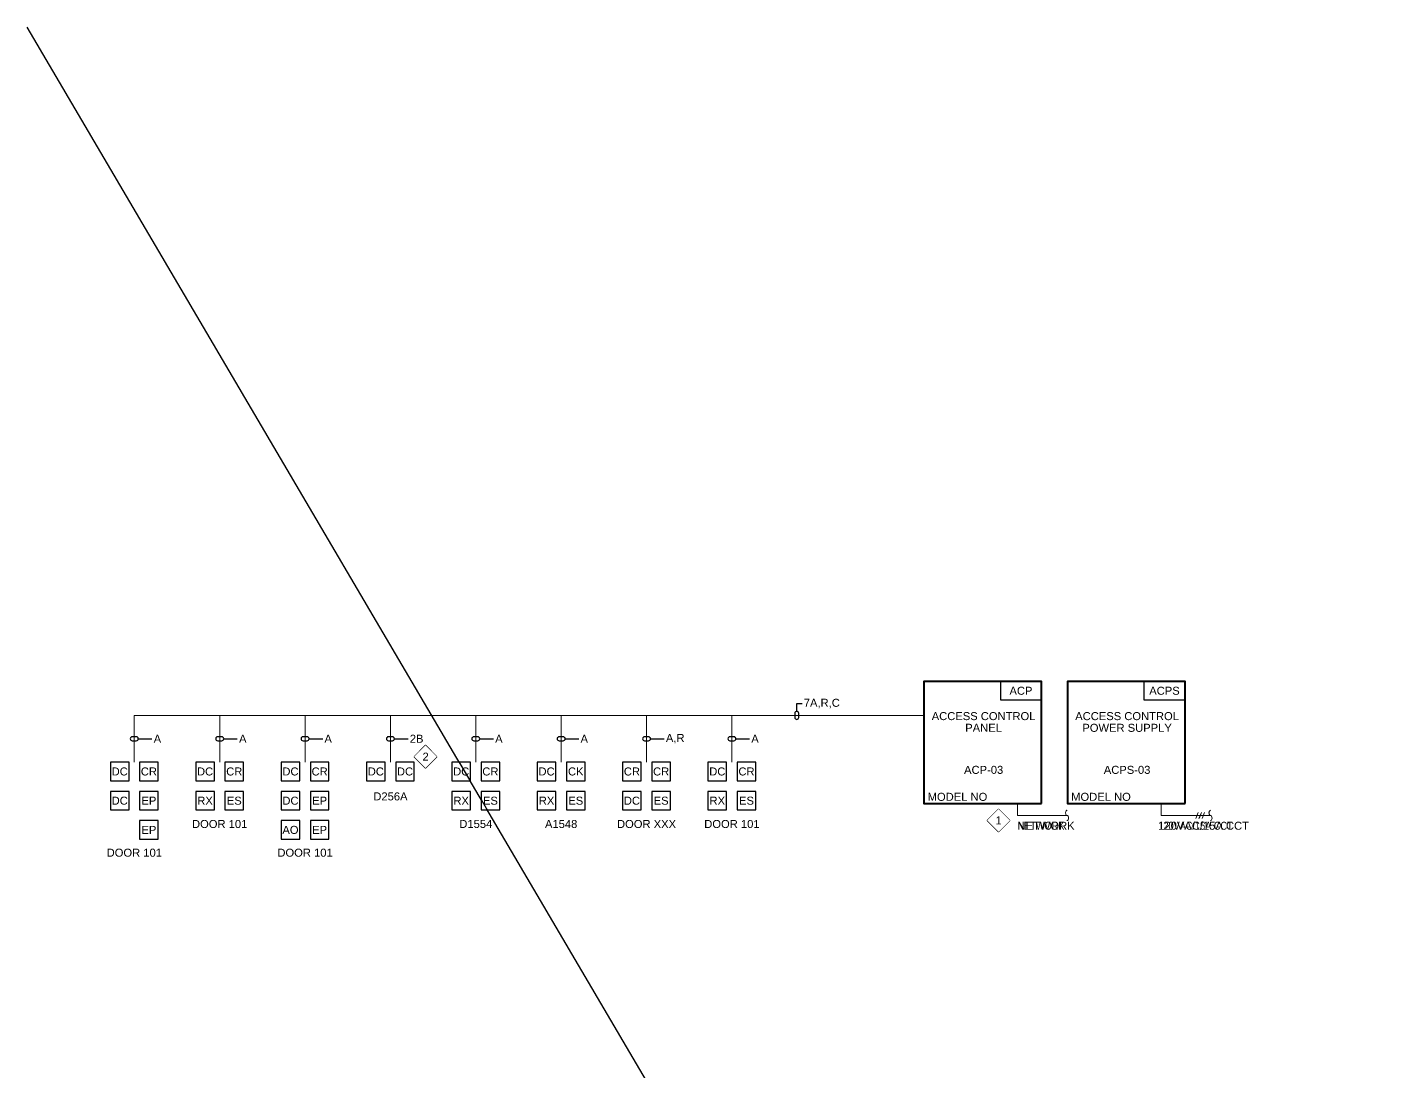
# Model space of a CAD drawing. Header units: inches. Extents: x 26 to 183, y 56 to 129.
# Drawn here: x 142.1 to 157.93, y 70.39 to 82.62 of the extents above; entities that cross this region are included whole.
import ezdxf
from ezdxf import colors
from ezdxf.entities.mleader import LeaderData, LeaderLine
from ezdxf.enums import TextEntityAlignment as Align
from ezdxf.math import Vec2, Vec3

# ---------------------------------------------------------------- set-up
doc = ezdxf.new("R2010")
doc.units = ezdxf.units.IN
doc.header["$MEASUREMENT"] = 0
doc.set_wipeout_variables(frame=1)
for name, color, linetype, lineweight in [('E-SEC-WIRE', 6, 'Continuous', 18), ('E-SERT-ACS', 23, 'Continuous', 30), ('F-ANNO-TEXT', 7, 'Continuous', 25), ('F-ANNO-WIPE', 7, 'Continuous', 0), ('F-CTRL-PANL', 23, 'Continuous', 40)]:
    doc.layers.add(name, color=color, linetype=linetype, lineweight=lineweight)
doc.styles.add('Body', font='', dxfattribs={"height": 0.09375})
doc.styles.add('MtXpl_Arial_Narrow', font='arial.ttf')
doc.styles.get('Body').set_extended_font_data('Arial Narrow')

# ---------------------------------------------------------------- blocks, each defined once
blk = doc.blocks.new('AC_Card_Reader')
blk.add_wipeout([(-0.109, 0), (-0.109, -0.217), (0.109, -0.217), (0.109, 0)]).dxf.layer = 'E-SERT-ACS'
at = {"layer": 'E-SERT-ACS', "color": 0, "linetype": 'ByBlock', "lineweight": -2}
blk.add_lwpolyline([(-0.109, -0.217), (0.109, -0.217), (0.109, 0), (-0.109, 0)], close=True, dxfattribs=at)
at = {"layer": 'E-SERT-ACS', "color": 7, "style": 'MtXpl_Arial_Narrow', "flags": 8}
blk.add_attdef('MODELNO.', text='', height=0.0938, dxfattribs=at).set_placement((0.109, 0), align=Align.BOTTOM_LEFT)
blk.add_attdef('DEVICE_TYPE', text='', height=0.0938, dxfattribs=at).set_placement((0, -0.109), align=Align.MIDDLE)
blk = doc.blocks.new('*U91')
blk.add_wipeout([(-0.109, 0), (-0.109, -0.217), (0.109, -0.217), (0.109, 0)]).dxf.layer = 'E-SERT-ACS'
at = {"layer": 'E-SERT-ACS', "color": 0, "linetype": 'ByBlock', "lineweight": -2}
blk.add_lwpolyline([(-0.109, -0.217), (0.109, -0.217), (0.109, 0), (-0.109, 0)], close=True, dxfattribs=at)
at = {"layer": 'E-SERT-ACS', "color": 7, "style": 'MtXpl_Arial_Narrow', "flags": 8}
blk.add_attdef('MODELNO.', text='', height=0.0938, dxfattribs=at).set_placement((0.109, 0), align=Align.BOTTOM_LEFT)
blk.add_attdef('DEVICE_TYPE', text='', height=0.0938, dxfattribs=at).set_placement((0, -0.109), align=Align.MIDDLE)
blk = doc.blocks.new('RX_Motion_REX')
blk.add_wipeout([(-0.109, 0), (-0.109, -0.217), (0.109, -0.217), (0.109, 0)]).dxf.layer = 'E-SERT-ACS'
at = {"layer": 'E-SERT-ACS', "color": 0, "linetype": 'ByBlock', "lineweight": -2}
blk.add_lwpolyline([(-0.109, -0.217), (0.109, -0.217), (0.109, 0), (-0.109, 0)], close=True, dxfattribs=at)
at = {"layer": 'E-SERT-ACS', "color": 7, "style": 'MtXpl_Arial_Narrow', "flags": 8}
blk.add_attdef('MODELNO.', text='', height=0.0938, dxfattribs=at).set_placement((0.109, 0), align=Align.BOTTOM_LEFT)
blk.add_attdef('DEVICE_TYPE', text='', height=0.0938, dxfattribs=at).set_placement((0, -0.109), align=Align.MIDDLE)
blk = doc.blocks.new('ES_Electric_Strike')
blk.add_wipeout([(-0.109, 0), (-0.109, -0.217), (0.109, -0.217), (0.109, 0)]).dxf.layer = 'E-SERT-ACS'
at = {"layer": 'E-SERT-ACS', "color": 0, "linetype": 'ByBlock', "lineweight": -2}
blk.add_lwpolyline([(-0.109, -0.217), (0.109, -0.217), (0.109, 0), (-0.109, 0)], close=True, dxfattribs=at)
at = {"layer": 'E-SERT-ACS', "color": 7, "style": 'MtXpl_Arial_Narrow', "flags": 8}
blk.add_attdef('MODELNO.', text='', height=0.0938, dxfattribs=at).set_placement((0.109, 0), align=Align.BOTTOM_LEFT)
blk.add_attdef('DEVICE_TYPE', text='', height=0.0938, dxfattribs=at).set_placement((0, -0.109), align=Align.MIDDLE)
blk = doc.blocks.new('WireTagLoop')
at = {"color": 0, "linetype": 'ByBlock', "lineweight": -2}
blk.add_lwpolyline([(-0.5, 0.5, 0.999484), (-0.5, -0.5), (0.5, -0.5, 0.999484), (0.5, 0.5, 0.000258)], format="xyb", close=True, dxfattribs=at)
blk = doc.blocks.new('ACP_Access_Control_Panel')
blk.add_wipeout([(-0.241, 0), (-0.241, -0.217), (0.241, -0.217), (0.241, 0)])
at = {"color": 0, "linetype": 'ByBlock', "lineweight": -2}
blk.add_lwpolyline([(-0.241, -0.217), (0.241, -0.217), (0.241, 0), (-0.241, 0)], close=True, dxfattribs=at)
at = {"layer": 'E-SERT-ACS', "color": 7, "style": 'MtXpl_Arial_Narrow', "flags": 8}
blk.add_attdef('MODELNO.', text='', height=0.0938, dxfattribs=at).set_placement((0.241, 0), align=Align.BOTTOM_LEFT)
blk.add_attdef('DEVICE_TYPE', text='', height=0.0938, dxfattribs=at).set_placement((0, -0.109), align=Align.MIDDLE)
blk = doc.blocks.new('ACP_FULL')
at = {"layer": 'E-SEC-WIRE'}
for q in [(0.408, -1.43), (0.987, -1.569)]:
    blk.add_line((0.408, -1.569), q, dxfattribs=at)
for centre, start_param, end_param in [((0.987, -1.539), 0, 3.141593), ((0.987, -1.599), 3.141593, 6.283185)]:
    blk.add_ellipse(centre, major_axis=(0, 0.03), ratio=0.590571, start_param=start_param, end_param=end_param, dxfattribs=at)
at = {"layer": 'E-SERT-ACS'}
ref = blk.add_blockref('ACP_Access_Control_Panel', (0.448, 0), dxfattribs=at)
ref.add_attrib('DEVICE_TYPE', 'ACP', dxfattribs={"color": 7, "height": 0.0938, "style": 'MtXpl_Arial_Narrow'}).set_placement((0.448, -0.109), align=Align.MIDDLE)
at = {"layer": 'E-SERT-ACS', "color": 7, "style": 'MtXpl_Arial_Narrow', "flags": 8}
blk.add_attdef('PANEL_ID', text='', height=0.0938, dxfattribs=at).set_placement((0.01, -1.036), align=Align.MIDDLE)
blk.add_attdef('MODELNO.', text='', height=0.0938, dxfattribs=at).set_placement((-0.645, -1.426), align=Align.BOTTOM_LEFT)
at = {"layer": 'F-ANNO-TEXT', "style": 'MtXpl_Arial_Narrow'}
for s, height, p in [('ACCESS CONTROL', 0.09375, (0.01, -0.406)), ('PANEL', 0.0938, (0.01, -0.543))]:
    blk.add_text(s, height=height, dxfattribs=at).set_placement(p, align=Align.MIDDLE_CENTER)
at = {"layer": 'F-ANNO-TEXT', "insert": (0.407, -1.69), "char_height": 0.0938, "width": 1.32, "attachment_point": 4, "style": 'MtXpl_Arial_Narrow'}
blk.add_mtext('NETWORK', dxfattribs=at)
at = {"layer": 'F-CTRL-PANL'}
blk.add_lwpolyline([(0.689, -1.43), (0.689, 0), (-0.689, 0), (-0.689, -1.43)], close=True, dxfattribs=at)
blk = doc.blocks.new('ACPS_Access_Control_Power_Supply')
blk.add_wipeout([(-0.241, 0), (-0.241, -0.217), (0.241, -0.217), (0.241, 0)])
at = {"color": 0, "linetype": 'ByBlock', "lineweight": -2}
blk.add_lwpolyline([(-0.241, -0.217), (0.241, -0.217), (0.241, 0), (-0.241, 0)], close=True, dxfattribs=at)
at = {"layer": 'E-SERT-ACS', "color": 7, "style": 'MtXpl_Arial_Narrow', "flags": 8}
blk.add_attdef('MODELNO.', text='', height=0.0938, dxfattribs=at).set_placement((0.241, 0), align=Align.BOTTOM_LEFT)
blk.add_attdef('DEVICE_TYPE', text='', height=0.0938, dxfattribs=at).set_placement((0, -0.109), align=Align.MIDDLE)
blk = doc.blocks.new('ACPS_FULL')
at = {"layer": 'E-SEC-WIRE'}
for p, q in [((0.408, -1.569), (0.408, -1.43)), ((0.408, -1.569), (0.987, -1.569)), ((0.815, -1.603), (0.843, -1.534)), ((0.852, -1.603), (0.88, -1.534)), ((0.89, -1.603), (0.918, -1.534))]:
    blk.add_line(p, q, dxfattribs=at)
for centre, start_param, end_param in [((0.987, -1.539), 0, 3.141593), ((0.987, -1.599), 3.141593, 6.283185)]:
    blk.add_ellipse(centre, major_axis=(0, 0.03), ratio=0.590571, start_param=start_param, end_param=end_param, dxfattribs=at)
at = {"layer": 'E-SERT-ACS'}
ref = blk.add_blockref('ACPS_Access_Control_Power_Supply', (0.448, 0), dxfattribs=at)
ref.add_attrib('DEVICE_TYPE', 'ACPS', dxfattribs={"color": 7, "height": 0.0938, "style": 'MtXpl_Arial_Narrow'}).set_placement((0.448, -0.109), align=Align.MIDDLE)
at = {"layer": 'E-SERT-ACS', "color": 7, "style": 'MtXpl_Arial_Narrow', "flags": 8}
blk.add_attdef('PANEL_ID', text='', height=0.0938, dxfattribs=at).set_placement((0.01, -1.036), align=Align.MIDDLE)
blk.add_attdef('MODELNO.', text='', height=0.0938, dxfattribs=at).set_placement((-0.645, -1.426), align=Align.BOTTOM_LEFT)
at = {"layer": 'F-ANNO-TEXT', "style": 'MtXpl_Arial_Narrow'}
for s, p in [('ACCESS CONTROL', (0.01, -0.406)), ('POWER SUPPLY', (0.01, -0.543))]:
    blk.add_text(s, height=0.09375, dxfattribs=at).set_placement(p, align=Align.MIDDLE_CENTER)
at = {"layer": 'F-ANNO-TEXT', "insert": (0.375, -1.69), "char_height": 0.09375, "width": 1.32, "attachment_point": 4, "style": 'MtXpl_Arial_Narrow'}
blk.add_mtext('120VAC/15A CCT', dxfattribs=at)
at = {"layer": 'F-CTRL-PANL'}
blk.add_lwpolyline([(0.689, -1.43), (0.689, 0), (-0.689, 0), (-0.689, -1.43)], close=True, dxfattribs=at)
blk = doc.blocks.new('AC_120VAC')
at = {"layer": 'E-SEC-WIRE'}
for p, q in [((0, -0.139), (0, 0)), ((0, -0.139), (0.58, -0.139)), ((0.407, -0.174), (0.435, -0.104)), ((0.445, -0.174), (0.472, -0.104)), ((0.482, -0.174), (0.51, -0.104))]:
    blk.add_line(p, q, dxfattribs=at)
for centre, start_param, end_param in [((0.58, -0.109), 0, 3.141593), ((0.58, -0.169), 3.141593, 6.283185)]:
    blk.add_ellipse(centre, major_axis=(0, 0.03), ratio=0.590571, start_param=start_param, end_param=end_param, dxfattribs=at)
at = {"layer": 'E-SERT-ACS', "color": 7, "lineweight": 25, "insert": (-0.032, -0.26), "char_height": 0.09375, "width": 1.32, "attachment_point": 4, "style": 'Body'}
blk.add_mtext('120VAC/15A CCT', dxfattribs=at)
blk = doc.blocks.new('KEYNOTE')
at = {"color": 0, "linetype": 'ByBlock', "lineweight": -2, "transparency": 16777216}
blk.add_lwpolyline([(-0.133, 0), (0, -0.133), (0.133, 0), (0, 0.133)], close=True, dxfattribs=at)
at = {"color": 0, "linetype": 'ByBlock', "lineweight": -2, "transparency": 16777216, "style": 'MtXpl_Arial_Narrow'}
blk.add_attdef('KEYNOTE', text='', height=0.0938, dxfattribs=at).set_placement((0, 0), align=Align.MIDDLE_CENTER)
at = {"color": 0, "linetype": 'ByBlock', "lineweight": -2, "transparency": 16777216}
blk.add_wipeout([(0, 0.133), (-0.133, 0), (0, -0.133), (0.133, 0)], dxfattribs=at).dxf.layer = 'F-ANNO-WIPE'
blk = doc.blocks.new('EP_Electric_Panic_Hdwr')
blk.add_wipeout([(-0.109, 0), (-0.109, -0.217), (0.109, -0.217), (0.109, 0)]).dxf.layer = 'E-SERT-ACS'
at = {"layer": 'E-SERT-ACS', "color": 0, "linetype": 'ByBlock', "lineweight": -2}
blk.add_lwpolyline([(-0.109, -0.217), (0.109, -0.217), (0.109, 0), (-0.109, 0)], close=True, dxfattribs=at)
at = {"layer": 'E-SERT-ACS', "color": 7, "style": 'MtXpl_Arial_Narrow', "flags": 8}
blk.add_attdef('MODELNO.', text='', height=0.0938, dxfattribs=at).set_placement((0.109, 0), align=Align.BOTTOM_LEFT)
blk.add_attdef('DEVICE_TYPE', text='', height=0.0938, dxfattribs=at).set_placement((0, -0.109), align=Align.MIDDLE)
blk = doc.blocks.new('CK_Card_Reader_Keypad')
blk.add_wipeout([(-0.109, 0), (-0.109, -0.217), (0.109, -0.217), (0.109, 0)]).dxf.layer = 'E-SERT-ACS'
at = {"layer": 'E-SERT-ACS', "color": 0, "linetype": 'ByBlock', "lineweight": -2}
blk.add_lwpolyline([(-0.109, -0.217), (0.109, -0.217), (0.109, 0), (-0.109, 0)], close=True, dxfattribs=at)
at = {"layer": 'E-SERT-ACS', "color": 7, "style": 'MtXpl_Arial_Narrow', "flags": 8}
blk.add_attdef('MODELNO.', text='', height=0.0938, dxfattribs=at).set_placement((0.109, 0), align=Align.BOTTOM_LEFT)
blk.add_attdef('DEVICE_TYPE', text='', height=0.0938, dxfattribs=at).set_placement((0, -0.109), align=Align.MIDDLE)
blk = doc.blocks.new('AO_Auto_Operator')
blk.add_wipeout([(-0.109, 0), (-0.109, -0.217), (0.109, -0.217), (0.109, 0)]).dxf.layer = 'E-SERT-ACS'
at = {"layer": 'E-SERT-ACS', "color": 0, "linetype": 'ByBlock', "lineweight": -2}
blk.add_lwpolyline([(-0.109, -0.217), (0.109, -0.217), (0.109, 0), (-0.109, 0)], close=True, dxfattribs=at)
at = {"layer": 'E-SERT-ACS', "color": 7, "style": 'MtXpl_Arial_Narrow', "flags": 8}
blk.add_attdef('MODELNO.', text='', height=0.0938, dxfattribs=at).set_placement((0.109, 0), align=Align.BOTTOM_LEFT)
blk.add_attdef('DEVICE_TYPE', text='', height=0.0938, dxfattribs=at).set_placement((0, -0.109), align=Align.MIDDLE)

msp = doc.modelspace()

# ---------------------------------------------------------------- linework, layer by layer
at = {"layer": 'E-SEC-WIRE'}
msp.add_line((143.361, 74.565), (152.61, 74.565), dxfattribs=at)

# ---------------------------------------------------------------- block references
at = {"layer": 'E-SERT-ACS'}
ref = msp.add_blockref('*U91', (143.19, 74.017), dxfattribs=at)
ref.add_attrib('DEVICE_TYPE', 'DC', dxfattribs={"color": 7, "height": 0.0938, "style": 'MtXpl_Arial_Narrow'}).set_placement((143.19, 73.908), align=Align.MIDDLE)
ref = msp.add_blockref('AC_Card_Reader', (143.532, 74.017), dxfattribs=at)
ref.add_attrib('DEVICE_TYPE', 'CR', dxfattribs={"color": 7, "height": 0.0938, "style": 'MtXpl_Arial_Narrow'}).set_placement((143.532, 73.908), align=Align.MIDDLE)
ref = msp.add_blockref('*U91', (144.19, 74.017), dxfattribs=at)
ref.add_attrib('DEVICE_TYPE', 'DC', dxfattribs={"color": 7, "height": 0.0938, "style": 'MtXpl_Arial_Narrow'}).set_placement((144.19, 73.908), align=Align.MIDDLE)
ref = msp.add_blockref('AC_Card_Reader', (144.532, 74.017), dxfattribs=at)
ref.add_attrib('DEVICE_TYPE', 'CR', dxfattribs={"color": 7, "height": 0.0938, "style": 'MtXpl_Arial_Narrow'}).set_placement((144.532, 73.908), align=Align.MIDDLE)
ref = msp.add_blockref('*U91', (145.19, 74.017), dxfattribs=at)
ref.add_attrib('DEVICE_TYPE', 'DC', dxfattribs={"color": 7, "height": 0.0938, "style": 'MtXpl_Arial_Narrow'}).set_placement((145.19, 73.908), align=Align.MIDDLE)
ref = msp.add_blockref('AC_Card_Reader', (145.532, 74.017), dxfattribs=at)
ref.add_attrib('DEVICE_TYPE', 'CR', dxfattribs={"color": 7, "height": 0.0938, "style": 'MtXpl_Arial_Narrow'}).set_placement((145.532, 73.908), align=Align.MIDDLE)
ref = msp.add_blockref('*U91', (146.19, 74.017), dxfattribs=at)
ref.add_attrib('DEVICE_TYPE', 'DC', dxfattribs={"color": 7, "height": 0.0938, "style": 'MtXpl_Arial_Narrow'}).set_placement((146.19, 73.908), align=Align.MIDDLE)
ref = msp.add_blockref('*U91', (147.19, 74.017), dxfattribs=at)
ref.add_attrib('DEVICE_TYPE', 'DC', dxfattribs={"color": 7, "height": 0.0938, "style": 'MtXpl_Arial_Narrow'}).set_placement((147.19, 73.908), align=Align.MIDDLE)
ref = msp.add_blockref('AC_Card_Reader', (147.532, 74.017), dxfattribs=at)
ref.add_attrib('DEVICE_TYPE', 'CR', dxfattribs={"color": 7, "height": 0.0938, "style": 'MtXpl_Arial_Narrow'}).set_placement((147.532, 73.908), align=Align.MIDDLE)
ref = msp.add_blockref('*U91', (148.19, 74.017), dxfattribs=at)
ref.add_attrib('DEVICE_TYPE', 'DC', dxfattribs={"color": 7, "height": 0.0938, "style": 'MtXpl_Arial_Narrow'}).set_placement((148.19, 73.908), align=Align.MIDDLE)
ref = msp.add_blockref('AC_Card_Reader', (149.532, 74.017), dxfattribs=at)
ref.add_attrib('DEVICE_TYPE', 'CR', dxfattribs={"color": 7, "height": 0.0938, "style": 'MtXpl_Arial_Narrow'}).set_placement((149.532, 73.908), align=Align.MIDDLE)
ref = msp.add_blockref('*U91', (150.19, 74.017), dxfattribs=at)
ref.add_attrib('DEVICE_TYPE', 'DC', dxfattribs={"color": 7, "height": 0.0938, "style": 'MtXpl_Arial_Narrow'}).set_placement((150.19, 73.908), align=Align.MIDDLE)
ref = msp.add_blockref('AC_Card_Reader', (150.532, 74.017), dxfattribs=at)
ref.add_attrib('DEVICE_TYPE', 'CR', dxfattribs={"color": 7, "height": 0.0938, "style": 'MtXpl_Arial_Narrow'}).set_placement((150.532, 73.908), align=Align.MIDDLE)
ref = msp.add_blockref('*U91', (143.19, 73.675), dxfattribs=at)
ref.add_attrib('DEVICE_TYPE', 'DC', dxfattribs={"color": 7, "height": 0.0938, "style": 'MtXpl_Arial_Narrow'}).set_placement((143.19, 73.566), align=Align.MIDDLE)
ref = msp.add_blockref('EP_Electric_Panic_Hdwr', (143.532, 73.675), dxfattribs=at)
ref.add_attrib('DEVICE_TYPE', 'EP', dxfattribs={"color": 7, "height": 0.0938, "style": 'MtXpl_Arial_Narrow'}).set_placement((143.532, 73.566), align=Align.MIDDLE)
ref = msp.add_blockref('RX_Motion_REX', (144.19, 73.675), dxfattribs=at)
ref.add_attrib('DEVICE_TYPE', 'RX', dxfattribs={"color": 7, "height": 0.0938, "style": 'MtXpl_Arial_Narrow'}).set_placement((144.19, 73.566), align=Align.MIDDLE)
ref = msp.add_blockref('ES_Electric_Strike', (144.532, 73.675), dxfattribs=at)
ref.add_attrib('DEVICE_TYPE', 'ES', dxfattribs={"color": 7, "height": 0.0938, "style": 'MtXpl_Arial_Narrow'}).set_placement((144.532, 73.566), align=Align.MIDDLE)
ref = msp.add_blockref('*U91', (145.19, 73.675), dxfattribs=at)
ref.add_attrib('DEVICE_TYPE', 'DC', dxfattribs={"color": 7, "height": 0.0938, "style": 'MtXpl_Arial_Narrow'}).set_placement((145.19, 73.566), align=Align.MIDDLE)
ref = msp.add_blockref('EP_Electric_Panic_Hdwr', (145.532, 73.675), dxfattribs=at)
ref.add_attrib('DEVICE_TYPE', 'EP', dxfattribs={"color": 7, "height": 0.0938, "style": 'MtXpl_Arial_Narrow'}).set_placement((145.532, 73.566), align=Align.MIDDLE)
ref = msp.add_blockref('RX_Motion_REX', (147.19, 73.675), dxfattribs=at)
ref.add_attrib('DEVICE_TYPE', 'RX', dxfattribs={"color": 7, "height": 0.0938, "style": 'MtXpl_Arial_Narrow'}).set_placement((147.19, 73.566), align=Align.MIDDLE)
ref = msp.add_blockref('ES_Electric_Strike', (147.532, 73.675), dxfattribs=at)
ref.add_attrib('DEVICE_TYPE', 'ES', dxfattribs={"color": 7, "height": 0.0938, "style": 'MtXpl_Arial_Narrow'}).set_placement((147.532, 73.566), align=Align.MIDDLE)
ref = msp.add_blockref('RX_Motion_REX', (148.19, 73.675), dxfattribs=at)
ref.add_attrib('DEVICE_TYPE', 'RX', dxfattribs={"color": 7, "height": 0.0938, "style": 'MtXpl_Arial_Narrow'}).set_placement((148.19, 73.566), align=Align.MIDDLE)
ref = msp.add_blockref('ES_Electric_Strike', (148.532, 73.675), dxfattribs=at)
ref.add_attrib('DEVICE_TYPE', 'ES', dxfattribs={"color": 7, "height": 0.0938, "style": 'MtXpl_Arial_Narrow'}).set_placement((148.532, 73.566), align=Align.MIDDLE)
ref = msp.add_blockref('*U91', (149.19, 73.675), dxfattribs=at)
ref.add_attrib('DEVICE_TYPE', 'DC', dxfattribs={"color": 7, "height": 0.0938, "style": 'MtXpl_Arial_Narrow'}).set_placement((149.19, 73.566), align=Align.MIDDLE)
ref = msp.add_blockref('ES_Electric_Strike', (149.532, 73.675), dxfattribs=at)
ref.add_attrib('DEVICE_TYPE', 'ES', dxfattribs={"color": 7, "height": 0.0938, "style": 'MtXpl_Arial_Narrow'}).set_placement((149.532, 73.566), align=Align.MIDDLE)
ref = msp.add_blockref('RX_Motion_REX', (150.19, 73.675), dxfattribs=at)
ref.add_attrib('DEVICE_TYPE', 'RX', dxfattribs={"color": 7, "height": 0.0938, "style": 'MtXpl_Arial_Narrow'}).set_placement((150.19, 73.566), align=Align.MIDDLE)
ref = msp.add_blockref('ES_Electric_Strike', (150.532, 73.675), dxfattribs=at)
ref.add_attrib('DEVICE_TYPE', 'ES', dxfattribs={"color": 7, "height": 0.0938, "style": 'MtXpl_Arial_Narrow'}).set_placement((150.532, 73.566), align=Align.MIDDLE)
ref = msp.add_blockref('EP_Electric_Panic_Hdwr', (143.532, 73.333), dxfattribs=at)
ref.add_attrib('DEVICE_TYPE', 'EP', dxfattribs={"color": 7, "height": 0.0938, "style": 'MtXpl_Arial_Narrow'}).set_placement((143.532, 73.224), align=Align.MIDDLE)
ref = msp.add_blockref('AO_Auto_Operator', (145.19, 73.333), dxfattribs=at)
ref.add_attrib('DEVICE_TYPE', 'AO', dxfattribs={"color": 7, "height": 0.0938, "style": 'MtXpl_Arial_Narrow'}).set_placement((145.19, 73.224), align=Align.MIDDLE)
ref = msp.add_blockref('EP_Electric_Panic_Hdwr', (145.532, 73.333), dxfattribs=at)
ref.add_attrib('DEVICE_TYPE', 'EP', dxfattribs={"color": 7, "height": 0.0938, "style": 'MtXpl_Arial_Narrow'}).set_placement((145.532, 73.224), align=Align.MIDDLE)

# ---------------------------------------------------------------- texts
at = {"layer": 'E-SERT-ACS', "color": 7, "style": 'MtXpl_Arial_Narrow'}
for s, p in [('D256A', (146.361, 73.616)), ('DOOR 101', (144.361, 73.293)), ('D1554', (147.361, 73.293)), ('A1548', (148.361, 73.293)), ('DOOR XXX', (149.361, 73.293)), ('DOOR 101', (150.361, 73.293)), ('DOOR 101', (143.361, 72.957)), ('DOOR 101', (145.361, 72.957))]:
    msp.add_text(s, height=0.0938, dxfattribs=at).set_placement(p, align=Align.MIDDLE)

# ---------------------------------------------------------------- leaders
at = {"layer": 'E-SERT-ACS', "color": 7}
ml = msp.add_multileader_mtext('Standard', dxfattribs=at)
ml.set_content('7A,R,C', color=7, style='MtXpl_Arial_Narrow')
ml.set_leader_properties(color=256, linetype='Continuous')
ml.set_arrow_properties(name='WireTagLoop')
ml.build(insert=Vec2(0, 0))
ml.multileader.update_dxf_attribs({"text_left_attachment_type": 2, "text_right_attachment_type": 2, "text_bottom_attachment_type": 2, "dogleg_length": 0.0625, "arrow_head_size": 0.0469})
ctx = ml.context
ctx.base_point, ctx.char_height, ctx.arrow_head_size, ctx.landing_gap_size, ctx.plane_origin = Vec3(151.183, 74.702), 0.0938, 0.0469, 0.02, Vec3(107.943, 82.684)
ctx.left_attachment, ctx.right_attachment, ctx.top_attachment = 2, 2, 2
notes = []
notes.append((ctx, [(1, (1, 1, 0), (151.121, 74.702), (1, 0), 0.0625, [(0, [(151.121, 74.565)], 0, [])])]))
ctx.mtext.insert, ctx.mtext.flow_direction = Vec3(151.203, 74.759), 5
ml = msp.add_multileader_mtext('Standard', dxfattribs=at)
ml.set_content('A', color=7, style='MtXpl_Arial_Narrow')
ml.set_leader_properties(color=256, linetype='Continuous')
ml.set_arrow_properties(name='WireTagLoop')
ml.build(insert=Vec2(0, 0))
ml.multileader.update_dxf_attribs({"text_left_attachment_type": 2, "text_right_attachment_type": 2, "text_bottom_attachment_type": 2, "dogleg_length": 0.0625, "arrow_head_size": 0.0469})
ctx = ml.context
ctx.base_point, ctx.char_height, ctx.arrow_head_size, ctx.landing_gap_size, ctx.plane_origin = Vec3(143.568, 74.291), 0.0938, 0.0469, 0.02, Vec3(99.849, 82.41)
ctx.left_attachment, ctx.right_attachment, ctx.top_attachment = 2, 2, 2
notes.append((ctx, [(1, (1, 1, 0), (143.505, 74.291), (1, 0), 0.0625, [(0, [(143.361, 74.291)], 0, [])])]))
ctx.mtext.insert, ctx.mtext.flow_direction = Vec3(143.588, 74.338), 5
ml = msp.add_multileader_mtext('Standard', dxfattribs=at)
ml.set_content('A', color=7, style='MtXpl_Arial_Narrow')
ml.set_leader_properties(color=256, linetype='Continuous')
ml.set_arrow_properties(name='WireTagLoop')
ml.build(insert=Vec2(0, 0))
ml.multileader.update_dxf_attribs({"text_left_attachment_type": 2, "text_right_attachment_type": 2, "text_bottom_attachment_type": 2, "dogleg_length": 0.0625, "arrow_head_size": 0.0469})
ctx = ml.context
ctx.base_point, ctx.char_height, ctx.arrow_head_size, ctx.landing_gap_size, ctx.plane_origin = Vec3(144.568, 74.291), 0.0938, 0.0469, 0.02, Vec3(100.849, 82.41)
ctx.left_attachment, ctx.right_attachment, ctx.top_attachment = 2, 2, 2
notes.append((ctx, [(1, (1, 1, 0), (144.505, 74.291), (1, 0), 0.0625, [(0, [(144.361, 74.291)], 0, [])])]))
ctx.mtext.insert, ctx.mtext.flow_direction = Vec3(144.588, 74.338), 5
ml = msp.add_multileader_mtext('Standard', dxfattribs=at)
ml.set_content('A', color=7, style='MtXpl_Arial_Narrow')
ml.set_leader_properties(color=256, linetype='Continuous')
ml.set_arrow_properties(name='WireTagLoop')
ml.build(insert=Vec2(0, 0))
ml.multileader.update_dxf_attribs({"text_left_attachment_type": 2, "text_right_attachment_type": 2, "text_bottom_attachment_type": 2, "dogleg_length": 0.0625, "arrow_head_size": 0.0469})
ctx = ml.context
ctx.base_point, ctx.char_height, ctx.arrow_head_size, ctx.landing_gap_size, ctx.plane_origin = Vec3(145.568, 74.291), 0.0938, 0.0469, 0.02, Vec3(101.849, 82.41)
ctx.left_attachment, ctx.right_attachment, ctx.top_attachment = 2, 2, 2
notes.append((ctx, [(1, (1, 1, 0), (145.505, 74.291), (1, 0), 0.0625, [(0, [(145.361, 74.291)], 0, [])])]))
ctx.mtext.insert, ctx.mtext.flow_direction = Vec3(145.588, 74.338), 5
ml = msp.add_multileader_mtext('Standard', dxfattribs=at)
ml.set_content('2B', color=7, style='MtXpl_Arial_Narrow')
ml.set_leader_properties(color=256, linetype='Continuous')
ml.set_arrow_properties(name='WireTagLoop')
ml.build(insert=Vec2(0, 0))
ml.multileader.update_dxf_attribs({"text_left_attachment_type": 2, "text_right_attachment_type": 2, "text_bottom_attachment_type": 2, "dogleg_length": 0.0625, "arrow_head_size": 0.0469})
ctx = ml.context
ctx.base_point, ctx.char_height, ctx.arrow_head_size, ctx.landing_gap_size, ctx.plane_origin = Vec3(146.568, 74.291), 0.0938, 0.0469, 0.02, Vec3(102.849, 82.41)
ctx.left_attachment, ctx.right_attachment, ctx.top_attachment = 2, 2, 2
notes.append((ctx, [(1, (1, 1, 0), (146.505, 74.291), (1, 0), 0.0625, [(0, [(146.361, 74.291)], 0, [])])]))
ctx.mtext.insert, ctx.mtext.flow_direction = Vec3(146.588, 74.338), 5
ml = msp.add_multileader_mtext('Standard', dxfattribs=at)
ml.set_content('A', color=7, style='MtXpl_Arial_Narrow')
ml.set_leader_properties(color=256, linetype='Continuous')
ml.set_arrow_properties(name='WireTagLoop')
ml.build(insert=Vec2(0, 0))
ml.multileader.update_dxf_attribs({"text_left_attachment_type": 2, "text_right_attachment_type": 2, "text_bottom_attachment_type": 2, "dogleg_length": 0.0625, "arrow_head_size": 0.0469})
ctx = ml.context
ctx.base_point, ctx.char_height, ctx.arrow_head_size, ctx.landing_gap_size, ctx.plane_origin = Vec3(147.568, 74.291), 0.0938, 0.0469, 0.02, Vec3(103.849, 82.41)
ctx.left_attachment, ctx.right_attachment, ctx.top_attachment = 2, 2, 2
notes.append((ctx, [(1, (1, 1, 0), (147.505, 74.291), (1, 0), 0.0625, [(0, [(147.361, 74.291)], 0, [])])]))
ctx.mtext.insert, ctx.mtext.flow_direction = Vec3(147.588, 74.338), 5
ml = msp.add_multileader_mtext('Standard', dxfattribs=at)
ml.set_content('A', color=7, style='MtXpl_Arial_Narrow')
ml.set_leader_properties(color=256, linetype='Continuous')
ml.set_arrow_properties(name='WireTagLoop')
ml.build(insert=Vec2(0, 0))
ml.multileader.update_dxf_attribs({"text_left_attachment_type": 2, "text_right_attachment_type": 2, "text_bottom_attachment_type": 2, "dogleg_length": 0.0625, "arrow_head_size": 0.0469})
ctx = ml.context
ctx.base_point, ctx.char_height, ctx.arrow_head_size, ctx.landing_gap_size, ctx.plane_origin = Vec3(148.568, 74.291), 0.0938, 0.0469, 0.02, Vec3(104.849, 82.41)
ctx.left_attachment, ctx.right_attachment, ctx.top_attachment = 2, 2, 2
notes.append((ctx, [(1, (1, 1, 0), (148.505, 74.291), (1, 0), 0.0625, [(0, [(148.361, 74.291)], 0, [])])]))
ctx.mtext.insert, ctx.mtext.flow_direction = Vec3(148.588, 74.338), 5
ml = msp.add_multileader_mtext('Standard', dxfattribs=at)
ml.set_content('A,R', color=7, style='MtXpl_Arial_Narrow')
ml.set_leader_properties(color=256, linetype='Continuous')
ml.set_arrow_properties(name='WireTagLoop')
ml.build(insert=Vec2(0, 0))
ml.multileader.update_dxf_attribs({"text_left_attachment_type": 2, "text_right_attachment_type": 2, "text_bottom_attachment_type": 2, "dogleg_length": 0.0625, "arrow_head_size": 0.0469})
ctx = ml.context
ctx.base_point, ctx.char_height, ctx.arrow_head_size, ctx.landing_gap_size, ctx.plane_origin = Vec3(149.568, 74.291), 0.0938, 0.0469, 0.02, Vec3(105.849, 82.41)
ctx.left_attachment, ctx.right_attachment, ctx.top_attachment = 2, 2, 2
notes.append((ctx, [(1, (1, 1, 0), (149.505, 74.291), (1, 0), 0.0625, [(0, [(149.361, 74.291)], 0, [])])]))
ctx.mtext.insert, ctx.mtext.flow_direction = Vec3(149.588, 74.347), 5
ml = msp.add_multileader_mtext('Standard', dxfattribs=at)
ml.set_content('A', color=7, style='MtXpl_Arial_Narrow')
ml.set_leader_properties(color=256, linetype='Continuous')
ml.set_arrow_properties(name='WireTagLoop')
ml.build(insert=Vec2(0, 0))
ml.multileader.update_dxf_attribs({"text_left_attachment_type": 2, "text_right_attachment_type": 2, "text_bottom_attachment_type": 2, "dogleg_length": 0.0625, "arrow_head_size": 0.0469})
ctx = ml.context
ctx.base_point, ctx.char_height, ctx.arrow_head_size, ctx.landing_gap_size, ctx.plane_origin = Vec3(150.568, 74.291), 0.0938, 0.0469, 0.02, Vec3(106.849, 82.41)
ctx.left_attachment, ctx.right_attachment, ctx.top_attachment = 2, 2, 2
notes.append((ctx, [(1, (1, 1, 0), (150.505, 74.291), (1, 0), 0.0625, [(0, [(150.361, 74.291)], 0, [])])]))
ctx.mtext.insert, ctx.mtext.flow_direction = Vec3(150.588, 74.338), 5
for ctx, leaders in notes:
    for number, flags, end, landing, length, lines in leaders:
        leader = LeaderData()
        leader.index, (leader.has_last_leader_line, leader.has_dogleg_vector, leader.attachment_direction) = number, flags
        leader.last_leader_point, leader.dogleg_vector, leader.dogleg_length = Vec3(end), Vec3(landing), length
        for number, points, colour, breaks in lines:
            line = LeaderLine()
            line.index, line.vertices, line.color, line.breaks = number, Vec3.list(points), colors.encode_raw_color(colour), breaks
            leader.lines.append(line)
        ctx.leaders.append(leader)

# ---------------------------------------------------------------- next in the draw order: linework, layer by layer
at = {"layer": 'E-SEC-WIRE'}
for p, q in [((143.361, 74.017), (143.361, 74.565)), ((144.361, 74.017), (144.361, 74.565)), ((145.361, 74.017), (145.361, 74.565)), ((146.361, 74.017), (146.361, 74.565)), ((147.361, 74.017), (147.361, 74.565)), ((148.361, 74.017), (148.361, 74.565)), ((149.361, 74.017), (149.361, 74.565)), ((150.361, 74.017), (150.361, 74.565))]:
    msp.add_line(p, q, dxfattribs=at)

# ---------------------------------------------------------------- next in the draw order: block references
ref = msp.add_blockref('ACP_FULL', (153.299, 74.962))
ref.add_attrib('PANEL_ID', 'ACP-03', dxfattribs={"layer": 'E-SERT-ACS', "color": 7, "height": 0.0938, "style": 'MtXpl_Arial_Narrow'}).set_placement((153.31, 73.927), align=Align.MIDDLE)
ref.add_attrib('MODELNO.', 'MODEL NO', dxfattribs={"layer": 'E-SERT-ACS', "color": 7, "height": 0.0938, "style": 'MtXpl_Arial_Narrow'}).set_placement((152.654, 73.536), align=Align.BOTTOM_LEFT)

# ---------------------------------------------------------------- next in the draw order: linework, layer by layer
msp.add_line((153.707, 73.393), (153.707, 73.532), dxfattribs=at)

# ---------------------------------------------------------------- next in the draw order: block references
ref = msp.add_blockref('ACPS_FULL', (154.98, 74.962))
ref.add_attrib('MODELNO.', 'MODEL NO', dxfattribs={"layer": 'E-SERT-ACS', "color": 7, "height": 0.0938, "style": 'MtXpl_Arial_Narrow'}).set_placement((154.335, 73.536), align=Align.BOTTOM_LEFT)
ref.add_attrib('PANEL_ID', 'ACPS-03', dxfattribs={"layer": 'E-SERT-ACS', "color": 7, "height": 0.0938, "style": 'MtXpl_Arial_Narrow'}).set_placement((154.99, 73.927), align=Align.MIDDLE)
at = {"layer": 'E-SERT-ACS'}
ref = msp.add_blockref('*U91', (146.532, 74.017), dxfattribs=at)
ref.add_attrib('DEVICE_TYPE', 'DC', dxfattribs={"color": 7, "height": 0.0938, "style": 'MtXpl_Arial_Narrow'}).set_placement((146.532, 73.908), align=Align.MIDDLE)
ref = msp.add_blockref('CK_Card_Reader_Keypad', (148.532, 74.017), dxfattribs=at)
ref.add_attrib('DEVICE_TYPE', 'CK', dxfattribs={"color": 7, "height": 0.0938, "style": 'MtXpl_Arial_Narrow'}).set_placement((148.532, 73.908), align=Align.MIDDLE)
ref = msp.add_blockref('AC_Card_Reader', (149.19, 74.017), dxfattribs=at)
ref.add_attrib('DEVICE_TYPE', 'CR', dxfattribs={"color": 7, "height": 0.0938, "style": 'MtXpl_Arial_Narrow'}).set_placement((149.19, 73.908), align=Align.MIDDLE)
at = {"layer": 'E-SERT-ACS', "color": 7}
msp.add_blockref('KEYNOTE', (153.485, 73.335), dxfattribs=at).add_auto_attribs({'KEYNOTE': '1'})

# ---------------------------------------------------------------- next in the draw order: linework, layer by layer
at = {"layer": 'E-SEC-WIRE'}
msp.add_line((153.707, 73.393), (154.287, 73.393), dxfattribs=at)
for centre, start_param, end_param in [((154.287, 73.423), 0, 3.141593), ((154.287, 73.363), 3.141593, 6.283185)]:
    msp.add_ellipse(centre, major_axis=(0, 0.03), ratio=0.590571, start_param=start_param, end_param=end_param, dxfattribs=at)

# ---------------------------------------------------------------- next in the draw order: block references
at = {"layer": 'E-SERT-ACS', "color": 7}
msp.add_blockref('KEYNOTE', (146.773, 74.081), dxfattribs=at).add_auto_attribs({'KEYNOTE': '2'})
at = {"layer": 'E-SERT-ACS'}
msp.add_blockref('AC_120VAC', (155.388, 73.532), dxfattribs=at)

# ---------------------------------------------------------------- next in the draw order: texts
at = {"layer": 'E-SERT-ACS', "color": 7, "lineweight": 25, "insert": (153.707, 73.272), "char_height": 0.0938, "width": 1.32, "attachment_point": 4, "style": 'Body'}
msp.add_mtext('NETWORK', dxfattribs=at)

# ---------------------------------------------------------------- next in the draw order: linework, layer by layer
at = {"layer": 'E-SERT-ACS'}
msp.add_line((142.104, 82.624), (157.929, 55.713), dxfattribs=at)

doc.saveas('drawing.dxf')
